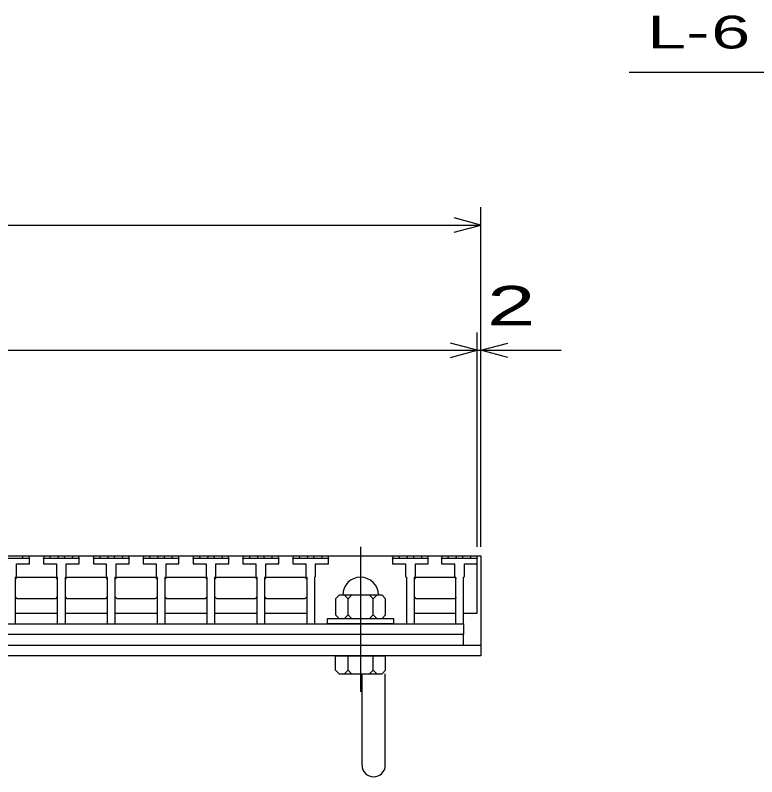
# Model space of a CAD drawing. Units: millimetres, scale not verified. Extents: x -1820 to 1731, y -1282 to 1054.
# Drawn here: x -610.5 to -195.7, y -620.6 to -194.6 of the extents above; entities that cross this region are included whole.
import ezdxf
from ezdxf.enums import TextEntityAlignment as Align

# ---------------------------------------------------------------- set-up
doc = ezdxf.new("R2010")
doc.units = ezdxf.units.MM
doc.header["$LTSCALE"] = 10
doc.linetypes.add('CHAIN', pattern=[18.5, 12, -1.5, 3.5, -1.5])
for name, color, linetype, lineweight in [('16', 3, 'Continuous', 25), ('19', 6, 'Continuous', 25), ('22', 2, 'Continuous', 25)]:
    doc.layers.add(name, color=color, linetype=linetype, lineweight=lineweight)
doc.styles.add('ベクトル', font='')
doc.styles.get('ベクトル').set_extended_font_data('ベクトル')

msp = doc.modelspace()

# ---------------------------------------------------------------- linework, layer by layer
at = {"layer": '16', "linetype": 'CHAIN'}
msp.add_line((-417.3, -492), (-417.3, -573), dxfattribs=at)
at = {"layer": '16'}
for p, q in [((-1348, -497), (-352, -497)), ((-606.5, -498.5), (-606, -497)), ((-606, -497), (-603.1, -497)), ((-603.1, -497), (-602.6, -498.5)), ((-594.7, -498.5), (-594.2, -497)), ((-594.2, -497), (-591.3, -497)), ((-591.3, -497), (-590.8, -498.5)), ((-586.65, -498.5), (-586.15, -497)), ((-586.15, -497), (-583.25, -497)), ((-583.25, -497), (-582.75, -498.5)), ((-578.6, -498.5), (-578.1, -497)), ((-578.1, -497), (-575.2, -497)), ((-575.2, -497), (-574.7, -498.5)), ((-566.8, -498.5), (-566.3, -497)), ((-566.3, -497), (-563.4, -497)), ((-563.4, -497), (-562.9, -498.5)), ((-558.75, -498.5), (-558.25, -497)), ((-558.25, -497), (-555.35, -497)), ((-555.35, -497), (-554.85, -498.5)), ((-550.7, -498.5), (-550.2, -497)), ((-550.2, -497), (-547.3, -497)), ((-547.3, -497), (-546.8, -498.5)), ((-538.9, -498.5), (-538.4, -497)), ((-538.4, -497), (-535.5, -497)), ((-535.5, -497), (-535, -498.5)), ((-530.85, -498.5), (-530.35, -497)), ((-530.35, -497), (-527.45, -497)), ((-527.45, -497), (-526.95, -498.5)), ((-522.8, -498.5), (-522.3, -497)), ((-522.3, -497), (-519.4, -497)), ((-519.4, -497), (-518.9, -498.5)), ((-511, -498.5), (-510.5, -497)), ((-510.5, -497), (-507.6, -497)), ((-507.6, -497), (-507.1, -498.5)), ((-502.95, -498.5), (-502.45, -497)), ((-502.45, -497), (-499.55, -497)), ((-499.55, -497), (-499.05, -498.5)), ((-494.9, -498.5), (-494.4, -497)), ((-494.4, -497), (-491.5, -497)), ((-491.5, -497), (-491, -498.5)), ((-483.1, -498.5), (-482.6, -497)), ((-482.6, -497), (-479.7, -497)), ((-479.7, -497), (-479.2, -498.5)), ((-475.05, -498.5), (-474.55, -497)), ((-474.55, -497), (-471.65, -497)), ((-471.65, -497), (-471.15, -498.5)), ((-467, -498.5), (-466.5, -497)), ((-466.5, -497), (-463.6, -497)), ((-463.6, -497), (-463.1, -498.5)), ((-455.2, -498.5), (-454.7, -497)), ((-454.7, -497), (-451.8, -497)), ((-451.8, -497), (-451.3, -498.5)), ((-447.15, -498.5), (-446.65, -497)), ((-446.65, -497), (-443.75, -497)), ((-443.75, -497), (-443.25, -498.5)), ((-439.1, -498.5), (-438.6, -497)), ((-438.6, -497), (-435.7, -497)), ((-435.7, -497), (-435.2, -498.5)), ((-399.4, -498.5), (-398.9, -497)), ((-398.9, -497), (-396, -497)), ((-396, -497), (-395.5, -498.5)), ((-391.35, -498.5), (-390.85, -497)), ((-390.85, -497), (-387.95, -497)), ((-387.95, -497), (-387.45, -498.5)), ((-383.3, -498.5), (-382.8, -497)), ((-382.8, -497), (-379.9, -497)), ((-379.9, -497), (-379.4, -498.5)), ((-372, -498.5), (-371.5, -497)), ((-371.5, -497), (-368.6, -497)), ((-368.6, -497), (-368.1, -498.5)), ((-363.95, -498.5), (-363.45, -497)), ((-363.45, -497), (-360.55, -497)), ((-360.55, -497), (-360.05, -498.5)), ((-355.9, -498.5), (-355.4, -497)), ((-355.4, -497), (-352.5, -497)), ((-352.5, -497), (-352, -498.5)), ((-352, -529), (-352, -497)), ((-602.6, -498.5), (-622.6, -498.5)), ((-609.85, -508.5), (-609.85, -501.5)), ((-609.85, -501.5), (-602.6, -501.5)), ((-602.6, -501.5), (-602.6, -498.5)), ((-594.7, -498.5), (-594.7, -501.5)), ((-574.7, -498.5), (-594.7, -498.5)), ((-594.7, -501.5), (-587.45, -501.5)), ((-587.45, -501.5), (-587.45, -508.5)), ((-581.95, -508.5), (-581.95, -501.5)), ((-581.95, -501.5), (-574.7, -501.5)), ((-574.7, -501.5), (-574.7, -498.5)), ((-566.8, -498.5), (-566.8, -501.5)), ((-546.8, -498.5), (-566.8, -498.5)), ((-566.8, -501.5), (-559.55, -501.5)), ((-559.55, -501.5), (-559.55, -508.5)), ((-554.05, -508.5), (-554.05, -501.5)), ((-554.05, -501.5), (-546.8, -501.5)), ((-546.8, -501.5), (-546.8, -498.5)), ((-538.9, -498.5), (-538.9, -501.5)), ((-518.9, -498.5), (-538.9, -498.5)), ((-538.9, -501.5), (-531.65, -501.5)), ((-531.65, -501.5), (-531.65, -508.5)), ((-526.15, -508.5), (-526.15, -501.5)), ((-526.15, -501.5), (-518.9, -501.5)), ((-518.9, -501.5), (-518.9, -498.5)), ((-511, -498.5), (-511, -501.5)), ((-491, -498.5), (-511, -498.5)), ((-511, -501.5), (-503.75, -501.5)), ((-503.75, -501.5), (-503.75, -508.5)), ((-498.25, -508.5), (-498.25, -501.5)), ((-498.25, -501.5), (-491, -501.5)), ((-491, -501.5), (-491, -498.5)), ((-483.1, -498.5), (-483.1, -501.5)), ((-463.1, -498.5), (-483.1, -498.5)), ((-483.1, -501.5), (-475.85, -501.5)), ((-475.85, -501.5), (-475.85, -508.5)), ((-470.35, -508.5), (-470.35, -501.5)), ((-470.35, -501.5), (-463.1, -501.5)), ((-463.1, -501.5), (-463.1, -498.5)), ((-455.2, -498.5), (-455.2, -501.5)), ((-435.2, -498.5), (-455.2, -498.5)), ((-455.2, -501.5), (-447.95, -501.5)), ((-447.95, -501.5), (-447.95, -508.5)), ((-442.45, -508.5), (-442.45, -501.5)), ((-442.45, -501.5), (-435.2, -501.5)), ((-435.2, -501.5), (-435.2, -498.5)), ((-399.4, -498.5), (-399.4, -501.5)), ((-379.4, -498.5), (-399.4, -498.5)), ((-399.4, -501.5), (-392.15, -501.5)), ((-392.15, -501.5), (-392.15, -508.5)), ((-386.65, -508.5), (-386.65, -501.5)), ((-386.65, -501.5), (-379.4, -501.5)), ((-379.4, -501.5), (-379.4, -498.5)), ((-372, -498.5), (-372, -501.5)), ((-352, -498.5), (-372, -498.5)), ((-372, -501.5), (-364.75, -501.5)), ((-364.75, -501.5), (-364.75, -508.5)), ((-359.25, -508.5), (-359.25, -501.5)), ((-359.25, -501.5), (-352, -501.5)), ((-352, -501.5), (-352, -498.5)), ((-610.35, -509), (-609.85, -508.5)), ((-610.35, -535), (-610.35, -509)), ((-610.35, -510), (-609.35, -509)), ((-609.35, -509), (-587.95, -509)), ((-587.95, -509), (-586.95, -510)), ((-587.45, -508.5), (-586.95, -509)), ((-586.95, -509), (-586.95, -535)), ((-582.45, -509), (-581.95, -508.5)), ((-582.45, -535), (-582.45, -509)), ((-582.45, -510), (-581.45, -509)), ((-581.45, -509), (-560.05, -509)), ((-560.05, -509), (-559.05, -510)), ((-559.55, -508.5), (-559.05, -509)), ((-559.05, -509), (-559.05, -535)), ((-554.55, -509), (-554.05, -508.5)), ((-554.55, -535), (-554.55, -509)), ((-554.55, -510), (-553.55, -509)), ((-553.55, -509), (-532.15, -509)), ((-532.15, -509), (-531.15, -510)), ((-531.65, -508.5), (-531.15, -509)), ((-531.15, -509), (-531.15, -535)), ((-526.65, -509), (-526.15, -508.5)), ((-526.65, -535), (-526.65, -509)), ((-526.65, -510), (-525.65, -509)), ((-525.65, -509), (-504.25, -509)), ((-504.25, -509), (-503.25, -510)), ((-503.75, -508.5), (-503.25, -509)), ((-503.25, -509), (-503.25, -535)), ((-498.75, -509), (-498.25, -508.5)), ((-498.75, -535), (-498.75, -509)), ((-498.75, -510), (-497.75, -509)), ((-497.75, -509), (-476.35, -509)), ((-476.35, -509), (-475.35, -510)), ((-475.85, -508.5), (-475.35, -509)), ((-475.35, -509), (-475.35, -535)), ((-470.85, -509), (-470.35, -508.5)), ((-470.85, -535), (-470.85, -509)), ((-470.85, -510), (-469.85, -509)), ((-469.85, -509), (-448.45, -509)), ((-448.45, -509), (-447.45, -510)), ((-447.95, -508.5), (-447.45, -509)), ((-447.45, -509), (-447.45, -535)), ((-442.95, -509), (-442.45, -508.5)), ((-442.95, -535), (-442.95, -509)), ((-392.15, -508.5), (-391.65, -509)), ((-391.65, -509), (-391.65, -535)), ((-387.15, -509), (-386.65, -508.5)), ((-387.15, -535), (-387.15, -509)), ((-387.15, -510), (-386.15, -509)), ((-386.15, -509), (-364.75, -509)), ((-364.75, -508.5), (-364.25, -509)), ((-364.75, -509), (-363.75, -510)), ((-364.25, -509), (-364.25, -535)), ((-359.75, -509), (-359.25, -508.5)), ((-359.75, -535), (-359.75, -509)), ((-429.3, -519), (-431.3, -521)), ((-405.3, -519), (-429.3, -519)), ((-424.3, -521), (-426.3, -519)), ((-422.3, -519), (-424.3, -521)), ((-410.3, -521), (-412.3, -519)), ((-408.3, -519), (-410.3, -521)), ((-403.3, -521), (-405.3, -519)), ((-609.35, -521), (-610.35, -520)), ((-587.95, -521), (-609.35, -521)), ((-586.95, -520), (-587.95, -521)), ((-581.45, -521), (-582.45, -520)), ((-560.05, -521), (-581.45, -521)), ((-559.05, -520), (-560.05, -521)), ((-553.55, -521), (-554.55, -520)), ((-532.15, -521), (-553.55, -521)), ((-531.15, -520), (-532.15, -521)), ((-525.65, -521), (-526.65, -520)), ((-504.25, -521), (-525.65, -521)), ((-503.25, -520), (-504.25, -521)), ((-497.75, -521), (-498.75, -520)), ((-476.35, -521), (-497.75, -521)), ((-475.35, -520), (-476.35, -521)), ((-469.85, -521), (-470.85, -520)), ((-448.45, -521), (-469.85, -521)), ((-447.45, -520), (-448.45, -521)), ((-431.3, -521), (-431.3, -530)), ((-424.3, -530), (-424.3, -521)), ((-410.3, -530), (-410.3, -521)), ((-403.3, -530), (-403.3, -521)), ((-386.15, -521), (-387.15, -520)), ((-364.75, -521), (-386.15, -521)), ((-363.75, -520), (-364.75, -521)), ((-610.35, -529), (-586.95, -529)), ((-582.45, -529), (-559.05, -529)), ((-554.55, -529), (-531.15, -529)), ((-526.65, -529), (-503.25, -529)), ((-498.75, -529), (-475.35, -529)), ((-470.85, -529), (-447.45, -529)), ((-435.8, -535), (-435.8, -532)), ((-435.8, -532), (-398.8, -532)), ((-431.3, -530), (-429.3, -532)), ((-426.3, -532), (-424.3, -530)), ((-424.3, -530), (-422.3, -532)), ((-412.3, -532), (-410.3, -530)), ((-410.3, -530), (-408.3, -532)), ((-405.3, -532), (-403.3, -530)), ((-398.8, -532), (-398.8, -535)), ((-387.15, -529), (-364.25, -529)), ((-359.75, -529), (-352, -529)), ((-1340.25, -535), (-359.75, -535)), ((-614.85, -535), (-610.35, -535)), ((-586.95, -535), (-582.45, -535)), ((-559.05, -535), (-554.55, -535)), ((-531.15, -535), (-526.65, -535)), ((-503.25, -535), (-498.75, -535)), ((-475.35, -535), (-470.85, -535)), ((-447.45, -535), (-442.95, -535)), ((-398.8, -535), (-435.8, -535)), ((-391.65, -535), (-387.15, -535)), ((-364.25, -535), (-359.75, -535)), ((-359.75, -535), (-359.75, -541)), ((-359.75, -541), (-1340.25, -541)), ((-359.75, -547), (-359.75, -541)), ((-1340.25, -547), (-359.75, -547))]:
    msp.add_line(p, q, dxfattribs=at)
msp.add_arc((-417.3, -519), 10, 0, 180, dxfattribs=at)
at = {"layer": '19'}
for p, q in [((-352, -497), (-350, -497)), ((-350, -497), (-350, -547)), ((-1350, -547), (-350, -547)), ((-350, -547), (-350, -553)), ((-350, -553), (-1350, -553)), ((-431.3, -561), (-431.3, -553)), ((-431.3, -553), (-403.3, -553)), ((-424.3, -561), (-424.3, -553)), ((-410.3, -561), (-410.3, -553)), ((-403.3, -561), (-403.3, -553)), ((-431.3, -561), (-429.3, -563)), ((-424.3, -561), (-426.3, -563)), ((-422.3, -563), (-424.3, -561)), ((-410.3, -561), (-412.3, -563)), ((-408.3, -563), (-410.3, -561)), ((-405.3, -563), (-403.3, -561)), ((-429.3, -563), (-405.3, -563)), ((-416.5, -614.11), (-416.5, -563)), ((-403.5, -614.11), (-403.5, -563))]:
    msp.add_line(p, q, dxfattribs=at)
msp.add_arc((-410, -614.11), 6.5, 180, 0, dxfattribs=at)
at = {"layer": '22', "color": 4}
for p, q in [((-267, -226.5), (-67, -226.5)), ((-350, -492), (-350, -302)), ((-350, -312), (-365, -308)), ((-1350, -312), (-350, -312)), ((-365, -316), (-350, -312)), ((-352, -492), (-352, -372)), ((-350, -492), (-350, -372)), ((-352, -382), (-367, -378)), ((-350, -382), (-335, -378)), ((-1348, -382), (-352, -382)), ((-367, -386), (-352, -382)), ((-352, -382), (-350, -382)), ((-335, -386), (-350, -382)), ((-350, -382), (-305, -382))]:
    msp.add_line(p, q, dxfattribs=at)

# ---------------------------------------------------------------- texts
at = {"layer": '22', "style": 'ベクトル'}
for s, height, width, p in [('L-', 18.33, 1.6, (-257, -204)), (' 6 ', 18.33, 1.6, (-232, -204)), (' 2 ', 21.99, 1.65, (-360, -357))]:
    msp.add_text(s, height=height, dxfattribs=dict(at, width=width)).set_placement(p, align=Align.MIDDLE_LEFT)

doc.saveas('drawing.dxf')
